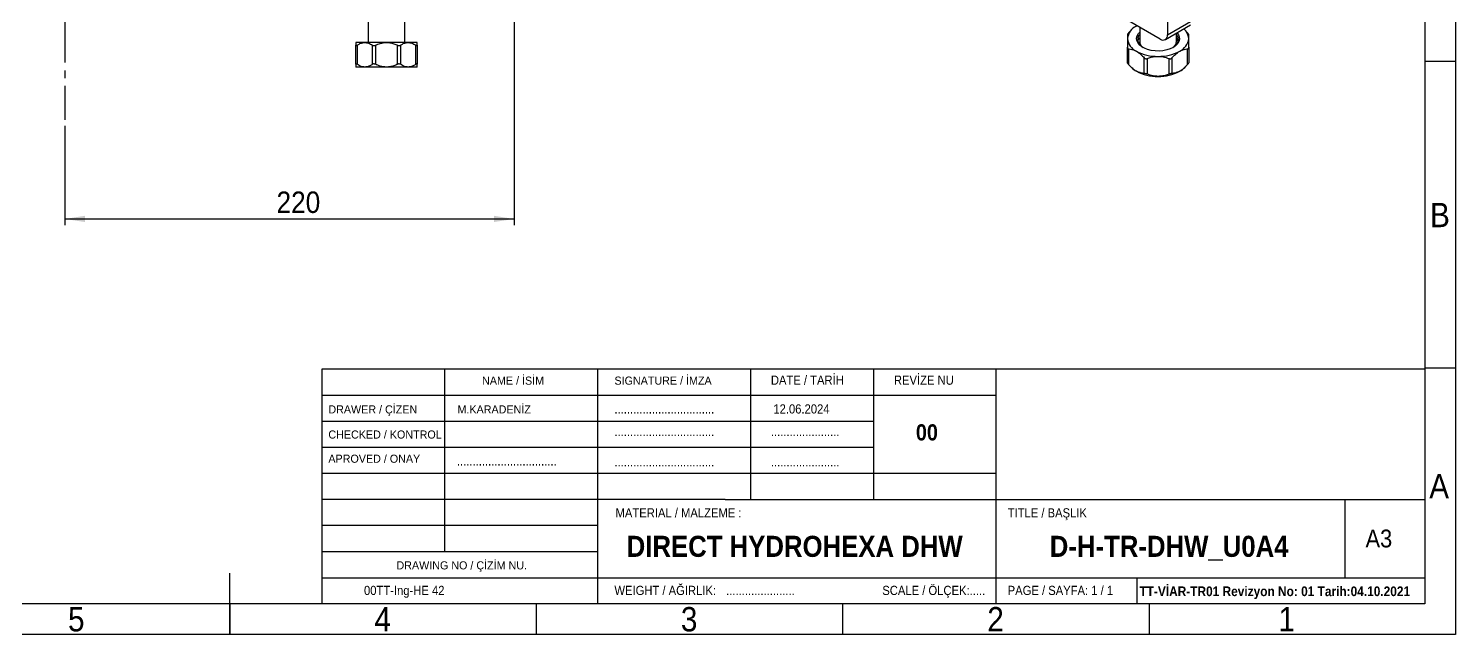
# Model space of a CAD drawing. Extents: x 75 to 2075, y 25 to 1460.
# Drawn here: x 911 to 2075, y 25 to 519 of the extents above; entities that cross this region are included whole.
import ezdxf

# ---------------------------------------------------------------- set-up
doc = ezdxf.new("R2010")
doc.units = 0
doc.header["$LTSCALE"] = 5
doc.linetypes.add('SLD-KATı', pattern=[0])
doc.linetypes.add('SLD-MERKEZ', pattern=[19.05, 15.24, -1.27, 1.27, -1.27])
doc.layers.get('0').update_dxf_attribs({"linetype": 'CONTINUOUS'})
doc.styles.add('SLDTEXTSTYLE0', font='GOTHICB.TTF', dxfattribs={"width": 0.913})
doc.styles.add('SLDTEXTSTYLE1', font='GOTHIC.TTF', dxfattribs={"width": 0.913})
doc.styles.add('SLDTEXTSTYLE2', font='GOTHIC.TTF', dxfattribs={"width": 0.913, "bigfont": 'bigfont'})
doc.styles.add('SLDTEXTSTYLE3', font='ARIAL.TTF', dxfattribs={"width": 0.948, "bigfont": 'bigfont'})
doc.styles.add('SLDTEXTSTYLE4', font='ARIAL.TTF', dxfattribs={"width": 0.948})
doc.styles.add('SLDTEXTSTYLE5', font='GOTHICB.TTF', dxfattribs={"width": 0.913, "bigfont": 'bigfont'})
doc.dimstyles.new('SLDDIMSTYLE0', dxfattribs={"dimtxt": 17.5, "dimasz": 16.51, "dimexe": 0, "dimexo": 0.0625, "dimgap": 4.375, "dimtad": 1, "dimlfac": 0.6, "dimrnd": 1e-09, "dimzin": 12, "dimtxsty": 'SLDTEXTSTYLE1', "dimsah": 1, "dimcen": 0.09, "dimazin": 3, "dimtfac": 1, "dimtofl": 0, "dimtmove": 0, "dimatfit": 3, "dimtolj": 1, "dimtzin": 12})

# ---------------------------------------------------------------- blocks, each defined once
blk = doc.blocks.new('_D_7')
at = {"color": 7, "linetype": 'SLD-KATı'}
for p, q in [((1307, 559.5), (1307, 358.9)), ((940.4, 439.8), (940.4, 358.9)), ((940.4, 363.9), (1307, 363.9))]:
    blk.add_line(p, q, dxfattribs=at)
for points in [[(940.4, 363.9), (956.9, 361.4), (956.9, 366.5)], [(1307, 363.9), (1290.5, 366.5), (1290.5, 361.4)]]:
    blk.add_solid(points, dxfattribs=at)
at = {"color": 7, "linetype": 'SLD-KATı', "insert": (1113.2, 386.3), "char_height": 17.5, "attachment_point": 1, "style": 'SLDTEXTSTYLE1'}
blk.add_mtext('220', dxfattribs=at)

msp = doc.modelspace()

# ---------------------------------------------------------------- linework, layer by layer
at = {"color": 7, "linetype": 'SLD-KATı'}
for p, q in [((2075, 1460), (2075, 25)), ((2050, 1435), (2050, 50)), ((1187.872, 537.813), (1187.872, 507.813)), ((1217.872, 507.813), (1217.872, 537.813)), ((1834.139, 510.63), (1789.355, 536.483)), ((1840.031, 541.251), (1840.031, 514.033)), ((1840.031, 514.033), (1860.655, 525.939)), ((1809.902, 517.276), (1808.347, 515.686)), ((1810.647, 518.109), (1809.845, 517.296)), ((1817.371, 520.31), (1817.371, 508.63)), ((1838.305, 510.218), (1858.929, 522.124)), ((1847.371, 508.63), (1847.371, 515.451)), ((1854.897, 517.296), (1854.095, 518.109)), ((1856.395, 515.686), (1854.84, 517.276)), ((1185.194, 507.813), (1177.872, 507.813)), ((1177.872, 490.044), (1177.872, 505.581)), ((1178.848, 505.581), (1178.848, 490.044)), ((1202.872, 507.813), (1185.194, 507.813)), ((1191.54, 490.044), (1191.54, 505.581)), ((1193.897, 505.581), (1193.897, 490.044)), ((1220.55, 507.813), (1202.872, 507.813)), ((1211.847, 490.044), (1211.847, 505.581)), ((1214.204, 505.581), (1214.204, 490.044)), ((1227.872, 507.813), (1220.55, 507.813)), ((1226.896, 490.044), (1226.896, 505.581)), ((1227.872, 505.581), (1227.872, 490.044)), ((1807.371, 491.277), (1807.371, 503.963)), ((1808.347, 502.603), (1808.347, 489.916)), ((1818.703, 505.447), (1818.236, 505.241)), ((1818.593, 505.207), (1818.338, 505.095)), ((1846.404, 505.095), (1846.149, 505.207)), ((1847.539, 506.349), (1846.849, 506.82)), ((1847.866, 506.99), (1846.976, 507.598)), ((1856.395, 489.916), (1856.395, 502.603)), ((1857.371, 503.963), (1857.371, 491.277)), ((1821.039, 482.589), (1821.039, 495.276)), ((1823.396, 494.712), (1823.396, 482.026)), ((1841.346, 482.026), (1841.346, 494.712)), ((1843.703, 495.276), (1843.703, 482.589)), ((2050, 492.5), (2075, 492.5)), ((1185.194, 487.813), (1177.872, 487.813)), ((1202.872, 487.813), (1185.194, 487.813)), ((1220.55, 487.813), (1202.872, 487.813)), ((1227.872, 487.813), (1220.55, 487.813)), ((1809.845, 488.306), (1810.647, 487.493)), ((1854.095, 487.493), (1854.897, 488.306)), ((2050.135, 241.25), (1150.135, 241.25)), ((1150.135, 241.25), (1150.135, 50)), ((1250.135, 241.25), (1250.135, 92.5)), ((1375.135, 241.25), (1375.135, 50)), ((1500.135, 135), (1500.135, 241.25)), ((1600.135, 241.25), (1600.135, 135)), ((1700.135, 241.25), (1700.135, 50)), ((2050, 242.5), (2075, 242.5)), ((1700.135, 220), (1150.135, 220)), ((1600.135, 198.75), (1150.135, 198.75)), ((1600.135, 177.5), (1150.135, 177.5)), ((1700.135, 156.25), (1150.135, 156.25)), ((1479.135, 135), (1150.135, 135)), ((1479.135, 135), (2050.135, 135)), ((1985.135, 71.25), (1985.135, 135)), ((1375.135, 113.75), (1150.135, 113.75)), ((1375.135, 92.5), (1150.135, 92.5)), ((1075, 25), (1075, 75)), ((1150.042, 71.25), (2050.042, 71.25)), ((1815.135, 71.25), (1815.135, 50)), ((2050, 50), (100, 50)), ((1075, 50), (1075, 25)), ((1325, 50), (1325, 25)), ((1575, 50), (1575, 25)), ((1825, 50), (1825, 25)), ((2075, 25), (75, 25))]:
    msp.add_line(p, q, dxfattribs=at)
at = {"color": 7, "linetype": 'SLD-MERKEZ'}
msp.add_line((940.372, 1043.901), (940.372, 444.835), dxfattribs=at)
at = {"color": 7, "linetype": 'SLD-KATı', "flags": 128}
for points in [[(1844.745, 503.823), (1842.261, 502.632), (1839.44, 501.725), (1836.378, 501.132), (1833.179, 500.875), (1829.953, 500.961), (1826.81, 501.388), (1823.855, 502.141), (1821.191, 503.194), (1818.908, 504.513), (1817.083, 506.051), (1815.778, 507.756), (1815.039, 509.571), (1814.89, 511.433), (1815.336, 513.279), (1816.362, 515.047), (1817.371, 516.17)], [(1817.371, 514.48), (1816.496, 513.216), (1815.822, 511.428), (1815.747, 509.6), (1816.272, 507.796), (1817.38, 506.082), (1819.029, 504.52), (1820.297, 503.654)], [(1844.446, 503.654), (1846.174, 504.893), (1847.692, 506.499), (1848.657, 508.241), (1849.033, 510.057), (1848.807, 511.882), (1847.987, 513.648), (1847.371, 514.48)], [(1847.821, 515.711), (1848.964, 514.177), (1849.703, 512.362), (1849.852, 510.5), (1849.406, 508.654), (1848.38, 506.886), (1846.809, 505.257), (1844.745, 503.823)], [(1815.872, 508.925), (1816.496, 510.494), (1817.371, 511.758)], [(1818.24, 505.184), (1818.294, 505.214), (1818.505, 505.328)]]:
    msp.add_lwpolyline(points, dxfattribs=at)
at = {"color": 7, "linetype": 'SLD-KATı'}
for centre, radius, start, end in [((1819.882, 509.719), 12.573, 114.374658, 174.305201), ((1836.439, 513.45), 3.639, 230.796715, 9.214037), ((1846.602, 510.41), 10.783, 2.956916, 51.6643), ((1819.882, 512.214), 12.573, 185.694799, 245.625342), ((1831.651, 532.6), 36.073, 241.959761, 271.144097), ((1823.697, 508.922), 6.332, 182.643403, 228.946437), ((1833.091, 532.6), 36.073, 268.855903, 298.040239), ((1841.191, 508.852), 6.184, 310.463559, 357.946602), ((1842.079, 507.141), 7.023, 15.657455, 41.102783), ((1844.86, 512.214), 12.573, 294.374658, 354.305201), ((1823.967, 500.886), 18.889, 225.156912, 240.596177), ((1831.651, 516.269), 36.073, 241.959761, 271.144097), ((1833.091, 516.269), 36.073, 268.855903, 298.040239), ((1840.775, 500.886), 18.889, 299.403823, 314.843088)]:
    msp.add_arc(centre, radius, start, end, dxfattribs=at)
for points, knots in [([(1808.347, 515.686), (1808.19, 515.504), (1807.875, 515.14), (1807.543, 514.699), (1807.39, 514.436), (1807.376, 514.357), (1807.371, 514.325)], [0, 0, 0, 0, 0.28069379, 0.56283221, 0.82574987, 1, 1, 1, 1]), ([(1807.371, 514.325), (1807.371, 514.086), (1807.371, 513.601), (1807.371, 512.399), (1807.371, 511.349), (1807.371, 510.966)], [0, 0, 0, 0, 0.38241077, 0.77465283, 1, 1, 1, 1]), ([(1857.371, 514.325), (1857.357, 514.382), (1857.33, 514.495), (1857.077, 514.868), (1856.74, 515.29), (1856.493, 515.573), (1856.395, 515.686)], [0, 0, 0, 0, 0.28069379, 0.56283221, 0.82574987, 1, 1, 1, 1]), ([(1857.371, 510.966), (1857.371, 511.692), (1857.371, 513.324), (1857.371, 513.968), (1857.371, 514.325)], [0, 0, 0, 0, 0.444644208, 1, 1, 1, 1]), ([(1177.872, 507.813), (1177.872, 507.672), (1177.872, 507.417), (1177.872, 506.15), (1177.872, 505.581)], [0, 0, 0, 0, 0.55101004, 1, 1, 1, 1]), ([(1177.872, 505.581), (1177.886, 505.484), (1177.913, 505.288), (1178.166, 505.235), (1178.503, 505.359), (1178.75, 505.518), (1178.848, 505.581)], [0, 0, 0, 0, 0.280696533, 0.562835113, 0.825754496, 1, 1, 1, 1]), ([(1178.848, 505.581), (1179.618, 506.058), (1181.179, 507.024), (1183.343, 507.716), (1184.699, 507.787), (1185.194, 507.813)], [0, 0, 0, 0, 0.38241082, 0.77465308, 1, 1, 1, 1]), ([(1185.194, 507.813), (1186.175, 507.721), (1188.379, 507.516), (1190.412, 506.272), (1191.54, 505.581)], [0, 0, 0, 0, 0.44464396, 1, 1, 1, 1]), ([(1191.54, 505.581), (1191.717, 505.484), (1192.07, 505.288), (1192.76, 505.235), (1193.391, 505.359), (1193.753, 505.518), (1193.897, 505.581)], [0, 0, 0, 0, 0.28069655, 0.56283499, 0.82575474, 1, 1, 1, 1]), ([(1193.897, 505.581), (1195.179, 506.15), (1198.034, 507.417), (1201.153, 507.672), (1202.872, 507.813)], [0, 0, 0, 0, 0.44898988, 1, 1, 1, 1]), ([(1202.872, 507.813), (1203.466, 507.795), (1205.187, 507.742), (1208.026, 507.153), (1210.388, 506.272), (1211.641, 505.679), (1211.847, 505.581)], [0, 0, 0, 0, 0.19112713, 0.55370481, 0.92673379, 1, 1, 1, 1]), ([(1211.847, 505.581), (1212.082, 505.484), (1212.555, 505.288), (1213.277, 505.235), (1213.832, 505.359), (1214.098, 505.518), (1214.204, 505.581)], [0, 0, 0, 0, 0.28069644, 0.56283518, 0.82575498, 1, 1, 1, 1]), ([(1214.204, 505.581), (1214.974, 506.058), (1216.534, 507.024), (1218.698, 507.716), (1220.055, 507.787), (1220.55, 507.813)], [0, 0, 0, 0, 0.382410894, 0.774653225, 1, 1, 1, 1]), ([(1220.55, 507.813), (1221.53, 507.721), (1223.735, 507.516), (1225.767, 506.272), (1226.896, 505.581)], [0, 0, 0, 0, 0.44464394, 1, 1, 1, 1]), ([(1226.896, 505.581), (1227.053, 505.484), (1227.368, 505.288), (1227.7, 505.235), (1227.853, 505.359), (1227.867, 505.518), (1227.872, 505.581)], [0, 0, 0, 0, 0.280696086, 0.562835248, 0.825754425, 1, 1, 1, 1]), ([(1227.872, 505.581), (1227.872, 506.15), (1227.872, 507.417), (1227.872, 507.672), (1227.872, 507.813)], [0, 0, 0, 0, 0.44898996, 1, 1, 1, 1]), ([(1807.371, 510.966), (1807.371, 510.091), (1807.371, 508.123), (1807.371, 505.449), (1807.371, 503.963)], [0, 0, 0, 0, 0.44464421, 1, 1, 1, 1]), ([(1807.371, 503.963), (1807.385, 503.748), (1807.412, 503.315), (1807.665, 502.855), (1808.003, 502.636), (1808.249, 502.612), (1808.347, 502.603)], [0, 0, 0, 0, 0.28069379, 0.56283221, 0.82574987, 1, 1, 1, 1]), ([(1808.347, 502.603), (1808.493, 502.598), (1809.36, 502.572), (1811.028, 502.331), (1813.035, 501.66), (1814.273, 500.989), (1814.693, 500.761)], [0, 0, 0, 0, 0.07326497, 0.43654341, 0.80887118, 1, 1, 1, 1]), ([(1814.693, 500.761), (1815.909, 499.945), (1818.114, 498.464), (1820.133, 496.264), (1821.039, 495.276)], [0, 0, 0, 0, 0.55100952, 1, 1, 1, 1]), ([(1817.371, 510.847), (1817.291, 510.801), (1816.942, 510.605), (1816.634, 510.389), (1816.397, 510.222)], [0, 0, 0, 0, 0.23112054, 1, 1, 1, 1]), ([(1817.589, 508.379), (1817.434, 508.293), (1817.053, 508.081), (1816.717, 507.848), (1816.517, 507.709)], [0, 0, 0, 0, 0.4067371, 1, 1, 1, 1]), ([(1817.534, 507.483), (1817.397, 507.408), (1817.184, 507.292), (1816.995, 507.164), (1816.928, 507.118)], [0, 0, 0, 0, 0.64641919, 1, 1, 1, 1]), ([(1843.703, 495.276), (1844.609, 496.264), (1846.628, 498.464), (1848.833, 499.945), (1850.049, 500.761)], [0, 0, 0, 0, 0.44899048, 1, 1, 1, 1]), ([(1848.486, 509.993), (1848.41, 510.056), (1848.072, 510.336), (1847.677, 510.589), (1847.371, 510.785)], [0, 0, 0, 0, 0.2253539, 1, 1, 1, 1]), ([(1848.617, 509.023), (1848.498, 509.122), (1848.119, 509.438), (1847.676, 509.724), (1847.371, 509.92)], [0, 0, 0, 0, 0.31296286, 1, 1, 1, 1]), ([(1850.049, 500.761), (1850.469, 500.989), (1851.685, 501.648), (1853.693, 502.326), (1855.363, 502.571), (1856.249, 502.598), (1856.395, 502.603)], [0, 0, 0, 0, 0.19112707, 0.55370527, 0.9267357, 1, 1, 1, 1]), ([(1856.395, 502.603), (1856.552, 502.625), (1856.867, 502.669), (1857.199, 503.024), (1857.352, 503.49), (1857.366, 503.828), (1857.371, 503.963)], [0, 0, 0, 0, 0.28069379, 0.56283221, 0.82574987, 1, 1, 1, 1]), ([(1857.371, 503.963), (1857.371, 504.981), (1857.371, 507.044), (1857.371, 509.376), (1857.371, 510.541), (1857.371, 510.966)], [0, 0, 0, 0, 0.38241077, 0.77465283, 1, 1, 1, 1]), ([(1178.848, 490.044), (1178.691, 490.142), (1178.376, 490.338), (1178.044, 490.391), (1177.891, 490.267), (1177.877, 490.108), (1177.872, 490.044)], [0, 0, 0, 0, 0.28069143, 0.56282867, 0.82574358, 1, 1, 1, 1]), ([(1177.872, 490.044), (1177.872, 489.475), (1177.872, 488.208), (1177.872, 487.953), (1177.872, 487.813)], [0, 0, 0, 0, 0.44898996, 1, 1, 1, 1]), ([(1185.194, 487.813), (1184.214, 487.904), (1182.009, 488.11), (1179.977, 489.354), (1178.848, 490.044)], [0, 0, 0, 0, 0.44464401, 1, 1, 1, 1]), ([(1191.54, 490.044), (1190.77, 489.568), (1189.21, 488.602), (1187.046, 487.91), (1185.689, 487.839), (1185.194, 487.813)], [0, 0, 0, 0, 0.38241095, 0.77465327, 1, 1, 1, 1]), ([(1193.897, 490.044), (1193.662, 490.142), (1193.189, 490.338), (1192.467, 490.391), (1191.911, 490.267), (1191.646, 490.108), (1191.54, 490.044)], [0, 0, 0, 0, 0.28069145, 0.56282886, 0.82574375, 1, 1, 1, 1]), ([(1202.872, 487.813), (1201.153, 487.953), (1198.034, 488.208), (1195.179, 489.475), (1193.897, 490.044)], [0, 0, 0, 0, 0.55101012, 1, 1, 1, 1]), ([(1211.847, 490.044), (1211.641, 489.947), (1210.415, 489.367), (1208.055, 488.482), (1205.217, 487.885), (1203.466, 487.831), (1202.872, 487.813)], [0, 0, 0, 0, 0.07326246, 0.43654272, 0.80887089, 1, 1, 1, 1]), ([(1214.204, 490.044), (1214.027, 490.142), (1213.674, 490.338), (1212.984, 490.391), (1212.353, 490.267), (1211.991, 490.108), (1211.847, 490.044)], [0, 0, 0, 0, 0.28069151, 0.56282897, 0.82574358, 1, 1, 1, 1]), ([(1220.55, 487.813), (1219.569, 487.904), (1217.364, 488.11), (1215.332, 489.354), (1214.204, 490.044)], [0, 0, 0, 0, 0.44464388, 1, 1, 1, 1]), ([(1226.896, 490.044), (1226.125, 489.568), (1224.565, 488.602), (1222.401, 487.91), (1221.045, 487.839), (1220.55, 487.813)], [0, 0, 0, 0, 0.38241074, 0.77465302, 1, 1, 1, 1]), ([(1227.872, 490.044), (1227.858, 490.142), (1227.831, 490.338), (1227.578, 490.391), (1227.24, 490.267), (1226.994, 490.108), (1226.896, 490.044)], [0, 0, 0, 0, 0.28069188, 0.56282879, 0.82574372, 1, 1, 1, 1]), ([(1227.872, 487.813), (1227.872, 487.953), (1227.872, 488.208), (1227.872, 489.475), (1227.872, 490.044)], [0, 0, 0, 0, 0.55101004, 1, 1, 1, 1]), ([(1808.347, 489.916), (1808.19, 490.098), (1807.875, 490.462), (1807.543, 490.903), (1807.39, 491.166), (1807.376, 491.245), (1807.371, 491.277)], [0, 0, 0, 0, 0.28069379, 0.56283221, 0.82574987, 1, 1, 1, 1]), ([(1814.693, 484.431), (1814.273, 484.688), (1813.057, 485.433), (1811.049, 487.073), (1809.379, 488.757), (1808.493, 489.753), (1808.347, 489.916)], [0, 0, 0, 0, 0.19112707, 0.55370527, 0.9267357, 1, 1, 1, 1]), ([(1821.039, 495.276), (1821.216, 495.105), (1821.569, 494.764), (1822.259, 494.529), (1822.89, 494.541), (1823.252, 494.664), (1823.396, 494.712)], [0, 0, 0, 0, 0.28069379, 0.56283221, 0.82574987, 1, 1, 1, 1]), ([(1823.396, 494.712), (1824.486, 495.101), (1826.692, 495.89), (1829.753, 496.455), (1831.671, 496.513), (1832.371, 496.534)], [0, 0, 0, 0, 0.38241077, 0.77465283, 1, 1, 1, 1]), ([(1832.371, 496.534), (1833.757, 496.46), (1836.876, 496.292), (1839.75, 495.276), (1841.346, 494.712)], [0, 0, 0, 0, 0.44464421, 1, 1, 1, 1]), ([(1841.346, 494.712), (1841.581, 494.64), (1842.054, 494.496), (1842.776, 494.599), (1843.332, 494.895), (1843.597, 495.167), (1843.703, 495.276)], [0, 0, 0, 0, 0.280693794, 0.56283221, 0.825749872, 1, 1, 1, 1]), ([(1856.395, 489.916), (1856.249, 489.753), (1855.383, 488.778), (1853.714, 487.093), (1851.707, 485.447), (1850.469, 484.688), (1850.049, 484.431)], [0, 0, 0, 0, 0.07326497, 0.43654341, 0.80887118, 1, 1, 1, 1]), ([(1857.371, 491.277), (1857.357, 491.22), (1857.33, 491.107), (1857.077, 490.734), (1856.74, 490.312), (1856.493, 490.029), (1856.395, 489.916)], [0, 0, 0, 0, 0.28069379, 0.56283221, 0.82574987, 1, 1, 1, 1]), ([(1821.039, 482.589), (1820.133, 482.648), (1818.114, 482.779), (1815.909, 483.844), (1814.693, 484.431)], [0, 0, 0, 0, 0.44899048, 1, 1, 1, 1]), ([(1823.396, 482.026), (1823.161, 482.113), (1822.688, 482.289), (1821.966, 482.478), (1821.411, 482.572), (1821.145, 482.584), (1821.039, 482.589)], [0, 0, 0, 0, 0.280693794, 0.56283221, 0.825749872, 1, 1, 1, 1]), ([(1832.371, 480.203), (1830.985, 480.278), (1827.867, 480.446), (1824.993, 481.462), (1823.396, 482.026)], [0, 0, 0, 0, 0.44464421, 1, 1, 1, 1]), ([(1841.346, 482.026), (1840.256, 481.636), (1838.05, 480.848), (1834.989, 480.283), (1833.071, 480.225), (1832.371, 480.203)], [0, 0, 0, 0, 0.38241077, 0.77465283, 1, 1, 1, 1]), ([(1843.703, 482.589), (1843.526, 482.578), (1843.173, 482.556), (1842.483, 482.408), (1841.852, 482.218), (1841.49, 482.08), (1841.346, 482.026)], [0, 0, 0, 0, 0.28069379, 0.56283221, 0.82574987, 1, 1, 1, 1]), ([(1850.049, 484.431), (1848.833, 483.844), (1846.628, 482.779), (1844.609, 482.648), (1843.703, 482.589)], [0, 0, 0, 0, 0.551009517, 1, 1, 1, 1])]:
    msp.add_open_spline(points, degree=3, knots=knots, dxfattribs=at)

# ---------------------------------------------------------------- texts
at = {"color": 7, "linetype": 'CONTINUOUS'}
for s, insert, char_height, attachment_point, style in [('B', (2062.353, 377.034), 19.844, 2, 'SLDTEXTSTYLE1'), ('NAME / İSİM', (1280.851, 235.348), 6.61458, 1, 'SLDTEXTSTYLE3'), ('SIGNATURE / İMZA', (1388.861, 235.348), 6.61458, 1, 'SLDTEXTSTYLE3'), ('DATE / TARİH', (1516.487, 236.192), 7.5, 1, 'SLDTEXTSTYLE2'), ('REVİZE NU', (1616.869, 236.192), 7.5, 1, 'SLDTEXTSTYLE2'), ('DRAWER / ÇİZEN', (1155.464, 211.87), 6.61458, 1, 'SLDTEXTSTYLE3'), ('M.KARADENİZ', (1290.732, 211.87), 6.61458, 2, 'SLDTEXTSTYLE3'), ('12.06.2024', (1518.515, 212.715), 7.5, 1, 'SLDTEXTSTYLE1'), ('................................', (1388.861, 212.715), 7.5, 1, 'SLDTEXTSTYLE1'), ('CHECKED / KONTROL', (1155.464, 191.389), 6.61458, 1, 'SLDTEXTSTYLE4'), ('................................', (1388.861, 194.256), 7.5, 1, 'SLDTEXTSTYLE1'), ('......................', (1516.487, 194.256), 7.5, 1, 'SLDTEXTSTYLE1'), ('00', (1634.778, 196.435), 13.2292, 1, 'SLDTEXTSTYLE0'), ('APROVED / ONAY', (1155.464, 171.663), 6.61458, 1, 'SLDTEXTSTYLE4'), ('................................', (1260.346, 170.241), 7.5, 1, 'SLDTEXTSTYLE1'), ('................................', (1388.861, 169.562), 7.5, 1, 'SLDTEXTSTYLE1'), ('......................', (1516.487, 169.562), 7.5, 1, 'SLDTEXTSTYLE1'), ('A', (2061.698, 155.784), 19.844, 2, 'SLDTEXTSTYLE1'), ('MATERIAL / MALZEME :', (1389.758, 127.933), 7.5, 1, 'SLDTEXTSTYLE1'), ('TITLE / BAŞLIK', (1709.689, 127.933), 7.5, 1, 'SLDTEXTSTYLE2'), ('DIRECT HYDROHEXA DHW', (1398.843, 105.479), 17.19792, 1, 'SLDTEXTSTYLE0'), ('D-H-TR-DHW_U0A4', (1744.005, 105.479), 17.19792, 1, 'SLDTEXTSTYLE0'), ('A3', (2001.658, 110.533), 14.5521, 1, 'SLDTEXTSTYLE1'), ('DRAWING NO / ÇİZİM NU.', (1211.002, 84.667), 6.61458, 1, 'SLDTEXTSTYLE3'), ('00TT-Ing-HE 42', (1184.542, 64.666), 7.5, 1, 'SLDTEXTSTYLE1'), ('WEIGHT / AĞIRLIK: ', (1388.861, 64.659), 7.493, 1, 'SLDTEXTSTYLE2'), ('......................', (1479.983, 64.666), 7.5, 1, 'SLDTEXTSTYLE1'), ('SCALE / ÖLÇEK:.....', (1607.387, 64.666), 7.5, 1, 'SLDTEXTSTYLE1'), ('PAGE / SAYFA: 1 / 1', (1709.689, 64.666), 7.5, 1, 'SLDTEXTSTYLE1'), ('TT-VİAR-TR01 Revizyon No: 01 Tarih:04.10.2021', (1817.166, 64.174), 7.9375, 1, 'SLDTEXTSTYLE5'), ('5', (949.8, 47.346), 19.844, 2, 'SLDTEXTSTYLE1'), ('4', (1199.8, 47.346), 19.844, 2, 'SLDTEXTSTYLE1'), ('3', (1449.8, 47.346), 19.844, 2, 'SLDTEXTSTYLE1'), ('2', (1699.8, 47.346), 19.844, 2, 'SLDTEXTSTYLE1'), ('1', (1937.3, 47.346), 19.844, 2, 'SLDTEXTSTYLE1')]:
    msp.add_mtext(s, dxfattribs=dict(at, insert=insert, char_height=char_height, attachment_point=attachment_point, style=style))

# ---------------------------------------------------------------- dimensions: what is measured, and where the dimension line sits
at = {"color": 7, "linetype": 'SLD-KATı'}
dim = msp.add_linear_dim(base=(1307.039, 363.936), p1=(940.372, 444.835), p2=(1307.039, 564.479), dimstyle='SLDDIMSTYLE0', dxfattribs=at)
dim.commit()
dim.dimension.update_dxf_attribs({"geometry": '_D_7', "text_midpoint": (1132.643, 363.936), "dimtype": 160})

doc.saveas('drawing.dxf')
